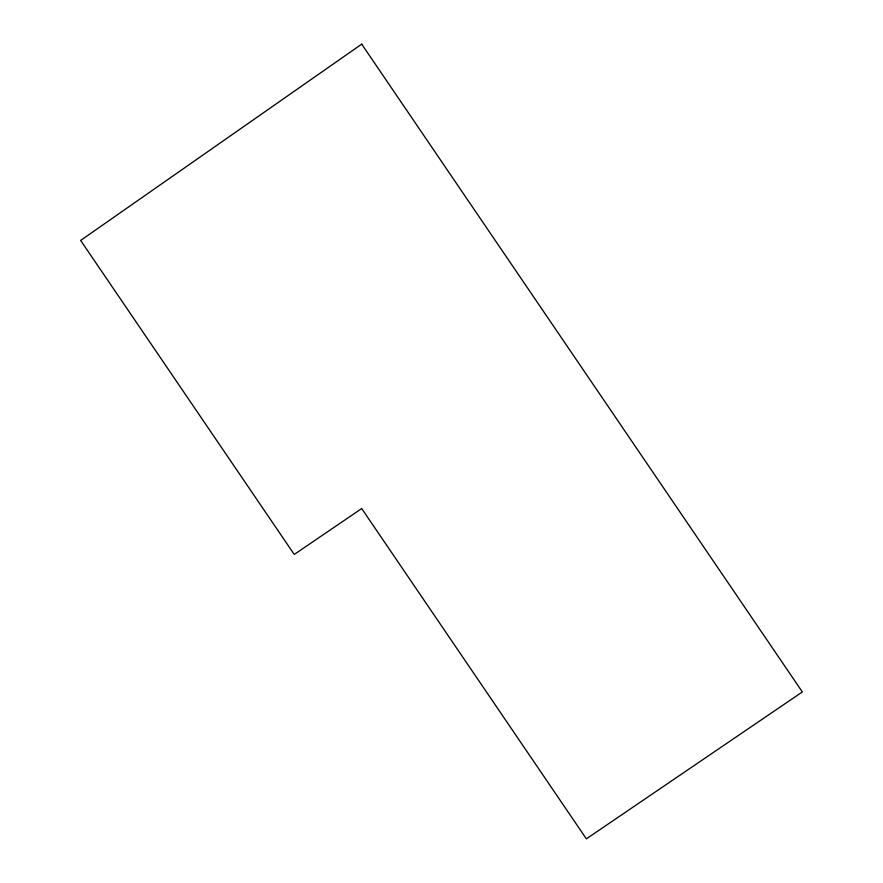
<?xml version="1.0" encoding="UTF-8"?>
<svg xmlns="http://www.w3.org/2000/svg" width="883" height="883" viewBox="0 0 883 883"><rect width="100%" height="100%" fill="white"/><g stroke="black" fill="none" stroke-linecap="round" stroke-linejoin="round"><path stroke-width="1.32" d="M361.71 44.15L80.651 240.441L294.238 554.436L361.71 508.553L586.378 838.85L802.349 691.952L361.71 44.15"/></g></svg>
